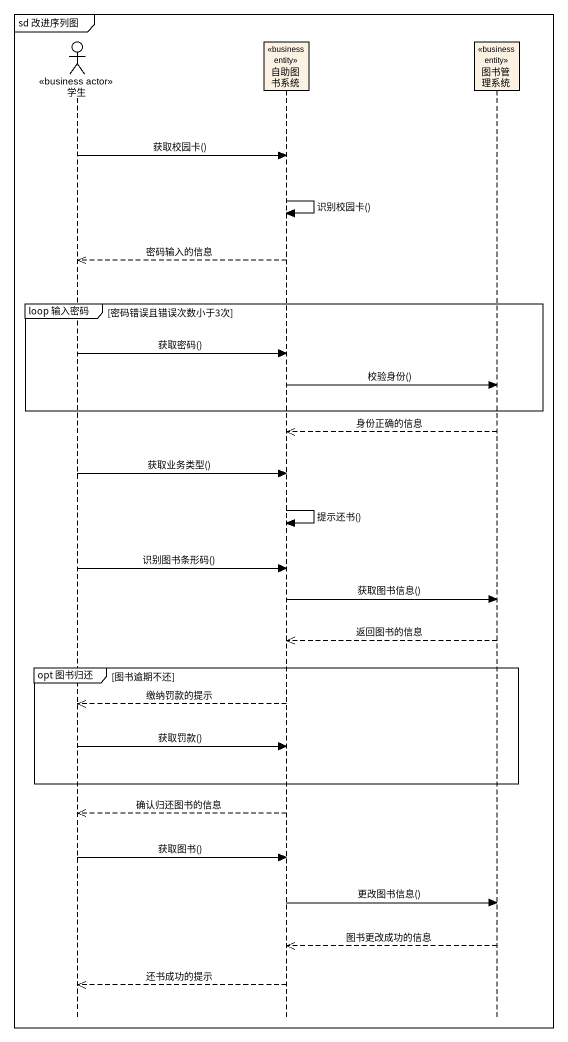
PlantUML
@startuml
mainframe sd 改进序列图
hide footbox
actor 学生 <<business actor>>
participant 自助图书系统 <<business entity>>
participant 图书管理系统 <<business entity>>

学生 -> 自助图书系统 : 获取校园卡()
自助图书系统 -> 自助图书系统 : 识别校园卡()
自助图书系统 -->> 学生 : 密码输入的信息
group loop 输入密码 [密码错误且错误次数小于3次]
  学生 -> 自助图书系统 : 获取密码()
  自助图书系统 -> 图书管理系统 : 校验身份()
end
图书管理系统 -->> 自助图书系统 : 身份正确的信息
学生 -> 自助图书系统 : 获取业务类型()
自助图书系统 -> 自助图书系统 : 提示还书()
学生 -> 自助图书系统 : 识别图书条形码()
自助图书系统 -> 图书管理系统 : 获取图书信息()
图书管理系统 -->> 自助图书系统 : 返回图书的信息
group opt 图书归还 [图书逾期不还]
  自助图书系统 -->> 学生 : 缴纳罚款的提示
  学生 -> 自助图书系统 : 获取罚款()
end
自助图书系统 -->> 学生 : 确认归还图书的信息
学生 -> 自助图书系统 : 获取图书()
自助图书系统 -> 图书管理系统 : 更改图书信息()
图书管理系统 -->> 自助图书系统 : 图书更改成功的信息
自助图书系统 -->> 学生 : 还书成功的提示
@enduml
